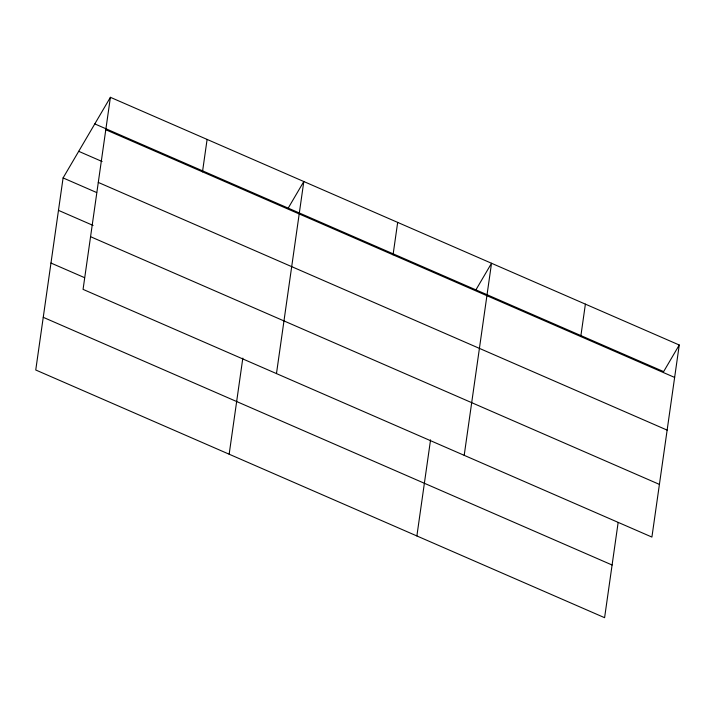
<?xml version="1.0" encoding="UTF-8"?>
<svg xmlns="http://www.w3.org/2000/svg" width="715" height="715" viewBox="0 0 715 715"><rect width="100%" height="100%" fill="white"/><g stroke="black" fill="none" stroke-linecap="round" stroke-linejoin="round"><path stroke-width="1.07" d="M110.405 97.311L83.065 289.378L651.91 537.072L679.25 345.005L110.405 97.311L63.09 177.928L35.75 369.995L604.595 617.689L618.118 522.674M202.488 171.85L207.109 139.416M229.157 454.213L242.832 358.108M276.473 373.596L303.812 181.521L288.199 208.128M393.053 254.826L397.674 222.392M416.881 535.955L430.555 439.85M464.196 455.339L491.527 263.263L475.913 289.87M580.777 336.568L585.388 304.134M679.25 345.005L663.636 371.612L94.791 123.909M105.784 129.737L674.638 377.44M78.704 151.321L102.111 161.519M98.286 182.423L667.14 430.117M63.09 177.928L96.677 192.549M58.469 210.353L93.084 225.431M90.564 236.701L659.409 484.395M50.971 263.04L84.567 277.661M43.249 317.317L612.094 565.011"/></g></svg>
